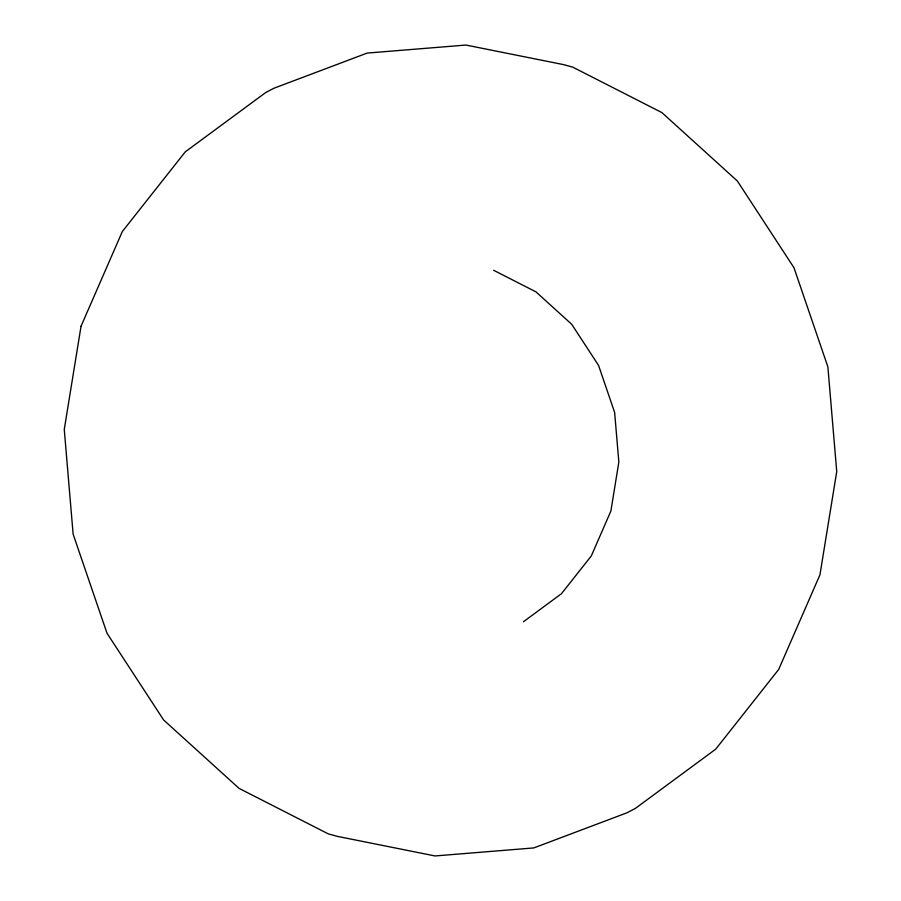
<?xml version="1.0" encoding="UTF-8"?>
<svg xmlns="http://www.w3.org/2000/svg" width="901" height="901" viewBox="0 0 901 901"><rect width="100%" height="100%" fill="white"/><g stroke="black" fill="none" stroke-linecap="round" stroke-linejoin="round"><path stroke-width="1.35" d="M523.357 621.814L561.458 593.714L591.315 555.928L610.889 511.025L618.841 462.078L614.64 412.421L598.568 365.423L571.718 324.292L535.926 291.845L493.635 270.277M81.045 326.207L64.264 429.428L73.127 534.158L107.016 633.257L163.622 719.978L239.103 788.409L328.302 833.887L337.312 836.353L435.059 855.95L533.842 847.92L626.961 812.803L635.385 808.4L715.732 749.148L778.678 669.466L819.955 574.793L836.736 471.572L827.873 366.842L793.984 267.743L737.378 181.022L661.897 112.591L572.698 67.113L563.688 64.647L465.941 45.05L367.157 53.08L274.039 88.197L265.615 92.6L185.268 151.852L122.322 231.534L81.045 326.207"/></g></svg>
